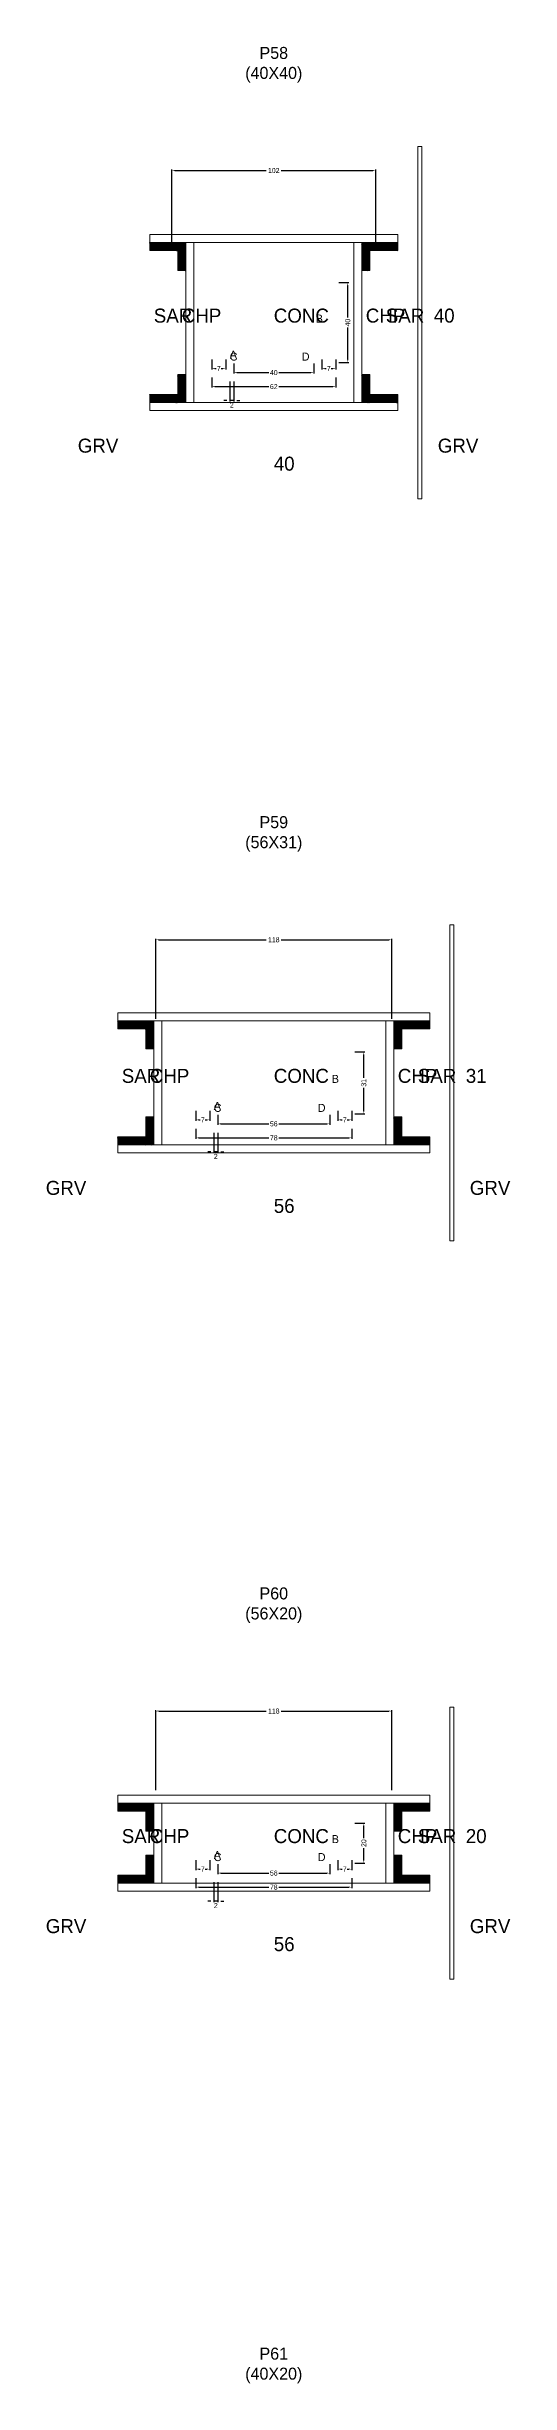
# Model space of a CAD drawing. Header units: centimetres. Extents: x -10500 to 4121, y -45226 to 295.
# Drawn here: x -114 to 118, y -8110 to -6942 of the extents above; entities that cross this region are included whole.
import ezdxf

# ---------------------------------------------------------------- set-up
doc = ezdxf.new("R2010")
doc.units = ezdxf.units.CM
for name, color, linetype in [('COTA', 241, 'Continuous'), ('Hachura', 251, 'Continuous'), ('NOMENCLATURA', 7, 'Continuous'), ('SARRAFO', 251, 'Continuous'), ('Texto Seção', 7, 'Continuous')]:
    doc.layers.add(name, color=color, linetype=linetype)
doc.dimstyles.new('cotax2', dxfattribs={"dimtxt": 2.5, "dimasz": 1.5, "dimexe": 0.5, "dimexo": 0.5, "dimgap": 0.5, "dimtad": 1, "dimcen": 2.5, "dimazin": 3, "dimtfac": 1, "dimtmove": 0, "dimatfit": 3})

# ---------------------------------------------------------------- blocks, each defined once
blk = doc.blocks.new('_CLOSEDFILLED')
at = {"color": 0, "linetype": 'BYBLOCK'}
blk.add_solid([(-1, 0.16), (0, 0), (-1, -0.16)], dxfattribs=at)
blk = doc.blocks.new('*D508')
for p, q in [((-31, -7107.5), (-31, -7112.5)), ((-29.5, -7112), (-2.5, -7112)), ((2.5, -7112), (29.5, -7112)), ((31, -7107.5), (31, -7112.5))]:
    blk.add_line(p, q)
at = {"layer": 'Defpoints'}
for p in [(-31, -7107), (-31, -7112), (31, -7107)]:
    blk.add_point(p, dxfattribs=at)
at = {"layer": 'COTA', "xscale": 1.5, "yscale": 1.5, "rotation": 180}
blk.add_blockref('_CLOSEDFILLED', (-31, -7112), dxfattribs=at)
at = {"layer": 'COTA', "xscale": 1.5, "yscale": 1.5}
blk.add_blockref('_CLOSEDFILLED', (31, -7112), dxfattribs=at)
at = {"layer": 'COTA', "insert": (0, -7112), "char_height": 2.5, "attachment_point": 5}
blk.add_mtext('62', dxfattribs=at)
blk = doc.blocks.new('*D509')
for p, q in [((-20, -7100.5), (-20, -7105.5)), ((20, -7100.5), (20, -7105.5)), ((-18.5, -7105), (-2.5, -7105)), ((2.5, -7105), (18.5, -7105))]:
    blk.add_line(p, q)
at = {"layer": 'Defpoints'}
for p in [(-20, -7100), (20, -7100), (-20, -7105)]:
    blk.add_point(p, dxfattribs=at)
at = {"layer": 'COTA', "xscale": 1.5, "yscale": 1.5, "rotation": 180}
blk.add_blockref('_CLOSEDFILLED', (-20, -7105), dxfattribs=at)
at = {"layer": 'COTA', "xscale": 1.5, "yscale": 1.5}
blk.add_blockref('_CLOSEDFILLED', (20, -7105), dxfattribs=at)
at = {"layer": 'COTA', "insert": (0, -7105), "char_height": 2.5, "attachment_point": 5}
blk.add_mtext('40', dxfattribs=at)
blk = doc.blocks.new('*D510')
for p, q in [((32.5, -7060), (37.5, -7060)), ((37, -7077.5), (37, -7061.5)), ((37, -7098.5), (37, -7082.5)), ((32.5, -7100), (37.5, -7100))]:
    blk.add_line(p, q)
at = {"layer": 'Defpoints'}
for p in [(32, -7060), (32, -7100), (37, -7100)]:
    blk.add_point(p, dxfattribs=at)
at = {"layer": 'COTA', "xscale": 1.5, "yscale": 1.5}
for p, rotation in [((37, -7060), 90), ((37, -7100), 270)]:
    blk.add_blockref('_CLOSEDFILLED', p, dxfattribs=dict(at, rotation=rotation))
at = {"layer": 'COTA', "insert": (37, -7080), "char_height": 2.5, "attachment_point": 5, "rotation": 90}
blk.add_mtext('40', dxfattribs=at)
blk = doc.blocks.new('*D511')
for p, q in [((-31, -7098.5), (-31, -7103.5)), ((-24, -7098.5), (-24, -7103.5)), ((-29.5, -7103), (-28.75, -7103)), ((-26.25, -7103), (-25.5, -7103))]:
    blk.add_line(p, q)
at = {"layer": 'Defpoints'}
for p in [(-31, -7098), (-24, -7098), (-31, -7103)]:
    blk.add_point(p, dxfattribs=at)
at = {"layer": 'COTA', "xscale": 1.5, "yscale": 1.5, "rotation": 180}
blk.add_blockref('_CLOSEDFILLED', (-31, -7103), dxfattribs=at)
at = {"layer": 'COTA', "xscale": 1.5, "yscale": 1.5}
blk.add_blockref('_CLOSEDFILLED', (-24, -7103), dxfattribs=at)
at = {"layer": 'COTA', "insert": (-27.5, -7103), "char_height": 2.5, "attachment_point": 5}
blk.add_mtext('7', dxfattribs=at)
blk = doc.blocks.new('*D512')
for p, q in [((24, -7098.5), (24, -7103.5)), ((31, -7098.5), (31, -7103.5)), ((25.5, -7103), (26.25, -7103)), ((28.75, -7103), (29.5, -7103))]:
    blk.add_line(p, q)
at = {"layer": 'Defpoints'}
for p in [(24, -7098), (31, -7098), (24, -7103)]:
    blk.add_point(p, dxfattribs=at)
at = {"layer": 'COTA', "xscale": 1.5, "yscale": 1.5, "rotation": 180}
blk.add_blockref('_CLOSEDFILLED', (24, -7103), dxfattribs=at)
at = {"layer": 'COTA', "xscale": 1.5, "yscale": 1.5}
blk.add_blockref('_CLOSEDFILLED', (31, -7103), dxfattribs=at)
at = {"layer": 'COTA', "insert": (27.5, -7103), "char_height": 2.5, "attachment_point": 5}
blk.add_mtext('7', dxfattribs=at)
blk = doc.blocks.new('*D513')
for p, q in [((-51, -7043.5), (-51, -7003.5)), ((-49.5, -7004), (-3.75, -7004)), ((3.75, -7004), (49.5, -7004)), ((51, -7043.5), (51, -7003.5))]:
    blk.add_line(p, q)
at = {"layer": 'Defpoints'}
for p in [(-51, -7004), (-51, -7044), (51, -7044)]:
    blk.add_point(p, dxfattribs=at)
at = {"layer": 'COTA', "xscale": 1.5, "yscale": 1.5, "rotation": 180}
blk.add_blockref('_CLOSEDFILLED', (-51, -7004), dxfattribs=at)
at = {"layer": 'COTA', "xscale": 1.5, "yscale": 1.5}
blk.add_blockref('_CLOSEDFILLED', (51, -7004), dxfattribs=at)
at = {"layer": 'COTA', "insert": (0, -7004), "char_height": 2.5, "attachment_point": 5}
blk.add_mtext('102', dxfattribs=at)
blk = doc.blocks.new('*D534')
for p, q in [((-39, -7483), (-39, -7488)), ((39, -7483), (39, -7488)), ((-37.5, -7487.5), (-2.5, -7487.5)), ((2.5, -7487.5), (37.5, -7487.5))]:
    blk.add_line(p, q)
at = {"layer": 'Defpoints'}
for p in [(-39, -7482.5), (39, -7482.5), (-39, -7487.5)]:
    blk.add_point(p, dxfattribs=at)
at = {"layer": 'COTA', "xscale": 1.5, "yscale": 1.5, "rotation": 180}
blk.add_blockref('_CLOSEDFILLED', (-39, -7487.5), dxfattribs=at)
at = {"layer": 'COTA', "xscale": 1.5, "yscale": 1.5}
blk.add_blockref('_CLOSEDFILLED', (39, -7487.5), dxfattribs=at)
at = {"layer": 'COTA', "insert": (0, -7487.5), "char_height": 2.5, "attachment_point": 5}
blk.add_mtext('78', dxfattribs=at)
blk = doc.blocks.new('*D535')
for p, q in [((-28, -7476), (-28, -7481)), ((-26.5, -7480.5), (-2.5, -7480.5)), ((2.5, -7480.5), (26.5, -7480.5)), ((28, -7476), (28, -7481))]:
    blk.add_line(p, q)
at = {"layer": 'Defpoints'}
for p in [(-28, -7475.5), (-28, -7480.5), (28, -7475.5)]:
    blk.add_point(p, dxfattribs=at)
at = {"layer": 'COTA', "xscale": 1.5, "yscale": 1.5, "rotation": 180}
blk.add_blockref('_CLOSEDFILLED', (-28, -7480.5), dxfattribs=at)
at = {"layer": 'COTA', "xscale": 1.5, "yscale": 1.5}
blk.add_blockref('_CLOSEDFILLED', (28, -7480.5), dxfattribs=at)
at = {"layer": 'COTA', "insert": (0, -7480.5), "char_height": 2.5, "attachment_point": 5}
blk.add_mtext('56', dxfattribs=at)
blk = doc.blocks.new('*D536')
for p, q in [((40.5, -7444.5), (45.5, -7444.5)), ((45, -7457.5), (45, -7446)), ((45, -7474), (45, -7462.5)), ((40.5, -7475.5), (45.5, -7475.5))]:
    blk.add_line(p, q)
at = {"layer": 'Defpoints'}
for p in [(40, -7444.5), (40, -7475.5), (45, -7475.5)]:
    blk.add_point(p, dxfattribs=at)
at = {"layer": 'COTA', "xscale": 1.5, "yscale": 1.5}
for p, rotation in [((45, -7444.5), 90), ((45, -7475.5), 270)]:
    blk.add_blockref('_CLOSEDFILLED', p, dxfattribs=dict(at, rotation=rotation))
at = {"layer": 'COTA', "insert": (45, -7460), "char_height": 2.5, "attachment_point": 5, "rotation": 90}
blk.add_mtext('31', dxfattribs=at)
blk = doc.blocks.new('*D537')
for p, q in [((-39, -7474), (-39, -7479)), ((-32, -7474), (-32, -7479)), ((-37.5, -7478.5), (-36.75, -7478.5)), ((-34.25, -7478.5), (-33.5, -7478.5))]:
    blk.add_line(p, q)
at = {"layer": 'Defpoints'}
for p in [(-39, -7473.5), (-32, -7473.5), (-39, -7478.5)]:
    blk.add_point(p, dxfattribs=at)
at = {"layer": 'COTA', "xscale": 1.5, "yscale": 1.5, "rotation": 180}
blk.add_blockref('_CLOSEDFILLED', (-39, -7478.5), dxfattribs=at)
at = {"layer": 'COTA', "xscale": 1.5, "yscale": 1.5}
blk.add_blockref('_CLOSEDFILLED', (-32, -7478.5), dxfattribs=at)
at = {"layer": 'COTA', "insert": (-35.5, -7478.5), "char_height": 2.5, "attachment_point": 5}
blk.add_mtext('7', dxfattribs=at)
blk = doc.blocks.new('*D538')
for p, q in [((32, -7474), (32, -7479)), ((39, -7474), (39, -7479)), ((33.5, -7478.5), (34.25, -7478.5)), ((36.75, -7478.5), (37.5, -7478.5))]:
    blk.add_line(p, q)
at = {"layer": 'Defpoints'}
for p in [(32, -7473.5), (39, -7473.5), (32, -7478.5)]:
    blk.add_point(p, dxfattribs=at)
at = {"layer": 'COTA', "xscale": 1.5, "yscale": 1.5, "rotation": 180}
blk.add_blockref('_CLOSEDFILLED', (32, -7478.5), dxfattribs=at)
at = {"layer": 'COTA', "xscale": 1.5, "yscale": 1.5}
blk.add_blockref('_CLOSEDFILLED', (39, -7478.5), dxfattribs=at)
at = {"layer": 'COTA', "insert": (35.5, -7478.5), "char_height": 2.5, "attachment_point": 5}
blk.add_mtext('7', dxfattribs=at)
blk = doc.blocks.new('*D539')
for p, q in [((-59, -7428), (-59, -7388)), ((-57.5, -7388.5), (-3.75, -7388.5)), ((3.75, -7388.5), (57.5, -7388.5)), ((59, -7428), (59, -7388))]:
    blk.add_line(p, q)
at = {"layer": 'Defpoints'}
for p in [(-59, -7388.5), (-59, -7428.5), (59, -7428.5)]:
    blk.add_point(p, dxfattribs=at)
at = {"layer": 'COTA', "xscale": 1.5, "yscale": 1.5, "rotation": 180}
blk.add_blockref('_CLOSEDFILLED', (-59, -7388.5), dxfattribs=at)
at = {"layer": 'COTA', "xscale": 1.5, "yscale": 1.5}
blk.add_blockref('_CLOSEDFILLED', (59, -7388.5), dxfattribs=at)
at = {"layer": 'COTA', "insert": (0, -7388.5), "char_height": 2.5, "attachment_point": 5}
blk.add_mtext('118', dxfattribs=at)
blk = doc.blocks.new('*D560')
for p, q in [((-39, -7857.5), (-39, -7862.5)), ((39, -7857.5), (39, -7862.5)), ((-37.5, -7862), (-2.5, -7862)), ((2.5, -7862), (37.5, -7862))]:
    blk.add_line(p, q)
at = {"layer": 'Defpoints'}
for p in [(-39, -7857), (39, -7857), (-39, -7862)]:
    blk.add_point(p, dxfattribs=at)
at = {"layer": 'COTA', "xscale": 1.5, "yscale": 1.5, "rotation": 180}
blk.add_blockref('_CLOSEDFILLED', (-39, -7862), dxfattribs=at)
at = {"layer": 'COTA', "xscale": 1.5, "yscale": 1.5}
blk.add_blockref('_CLOSEDFILLED', (39, -7862), dxfattribs=at)
at = {"layer": 'COTA', "insert": (0, -7862), "char_height": 2.5, "attachment_point": 5}
blk.add_mtext('78', dxfattribs=at)
blk = doc.blocks.new('*D561')
for p, q in [((-28, -7850.5), (-28, -7855.5)), ((-26.5, -7855), (-2.5, -7855)), ((2.5, -7855), (26.5, -7855)), ((28, -7850.5), (28, -7855.5))]:
    blk.add_line(p, q)
at = {"layer": 'Defpoints'}
for p in [(-28, -7850), (-28, -7855), (28, -7850)]:
    blk.add_point(p, dxfattribs=at)
at = {"layer": 'COTA', "xscale": 1.5, "yscale": 1.5, "rotation": 180}
blk.add_blockref('_CLOSEDFILLED', (-28, -7855), dxfattribs=at)
at = {"layer": 'COTA', "xscale": 1.5, "yscale": 1.5}
blk.add_blockref('_CLOSEDFILLED', (28, -7855), dxfattribs=at)
at = {"layer": 'COTA', "insert": (0, -7855), "char_height": 2.5, "attachment_point": 5}
blk.add_mtext('56', dxfattribs=at)
blk = doc.blocks.new('*D562')
for p, q in [((40.5, -7830), (45.5, -7830)), ((45, -7837.5), (45, -7831.5)), ((45, -7848.5), (45, -7842.5)), ((40.5, -7850), (45.5, -7850))]:
    blk.add_line(p, q)
at = {"layer": 'Defpoints'}
for p in [(40, -7830), (40, -7850), (45, -7850)]:
    blk.add_point(p, dxfattribs=at)
at = {"layer": 'COTA', "xscale": 1.5, "yscale": 1.5}
for p, rotation in [((45, -7830), 90), ((45, -7850), 270)]:
    blk.add_blockref('_CLOSEDFILLED', p, dxfattribs=dict(at, rotation=rotation))
at = {"layer": 'COTA', "insert": (45, -7840), "char_height": 2.5, "attachment_point": 5, "rotation": 90}
blk.add_mtext('20', dxfattribs=at)
blk = doc.blocks.new('*D563')
for p, q in [((-39, -7848.5), (-39, -7853.5)), ((-37.5, -7853), (-36.75, -7853)), ((-34.25, -7853), (-33.5, -7853)), ((-32, -7848.5), (-32, -7853.5))]:
    blk.add_line(p, q)
at = {"layer": 'Defpoints'}
for p in [(-39, -7848), (-32, -7848), (-39, -7853)]:
    blk.add_point(p, dxfattribs=at)
at = {"layer": 'COTA', "xscale": 1.5, "yscale": 1.5, "rotation": 180}
blk.add_blockref('_CLOSEDFILLED', (-39, -7853), dxfattribs=at)
at = {"layer": 'COTA', "xscale": 1.5, "yscale": 1.5}
blk.add_blockref('_CLOSEDFILLED', (-32, -7853), dxfattribs=at)
at = {"layer": 'COTA', "insert": (-35.5, -7853), "char_height": 2.5, "attachment_point": 5}
blk.add_mtext('7', dxfattribs=at)
blk = doc.blocks.new('*D564')
for p, q in [((32, -7848.5), (32, -7853.5)), ((33.5, -7853), (34.25, -7853)), ((36.75, -7853), (37.5, -7853)), ((39, -7848.5), (39, -7853.5))]:
    blk.add_line(p, q)
at = {"layer": 'Defpoints'}
for p in [(32, -7848), (39, -7848), (32, -7853)]:
    blk.add_point(p, dxfattribs=at)
at = {"layer": 'COTA', "xscale": 1.5, "yscale": 1.5, "rotation": 180}
blk.add_blockref('_CLOSEDFILLED', (32, -7853), dxfattribs=at)
at = {"layer": 'COTA', "xscale": 1.5, "yscale": 1.5}
blk.add_blockref('_CLOSEDFILLED', (39, -7853), dxfattribs=at)
at = {"layer": 'COTA', "insert": (35.5, -7853), "char_height": 2.5, "attachment_point": 5}
blk.add_mtext('7', dxfattribs=at)
blk = doc.blocks.new('*D565')
for p, q in [((-59, -7813.5), (-59, -7773.5)), ((-57.5, -7774), (-3.75, -7774)), ((3.75, -7774), (57.5, -7774)), ((59, -7813.5), (59, -7773.5))]:
    blk.add_line(p, q)
at = {"layer": 'Defpoints'}
for p in [(-59, -7774), (-59, -7814), (59, -7814)]:
    blk.add_point(p, dxfattribs=at)
at = {"layer": 'COTA', "xscale": 1.5, "yscale": 1.5, "rotation": 180}
blk.add_blockref('_CLOSEDFILLED', (-59, -7774), dxfattribs=at)
at = {"layer": 'COTA', "xscale": 1.5, "yscale": 1.5}
blk.add_blockref('_CLOSEDFILLED', (59, -7774), dxfattribs=at)
at = {"layer": 'COTA', "insert": (0, -7774), "char_height": 2.5, "attachment_point": 5}
blk.add_mtext('118', dxfattribs=at)

msp = doc.modelspace()

# ---------------------------------------------------------------- hatches: boundary and pattern name
at = {"layer": 'SARRAFO'}
h = msp.add_hatch(dxfattribs=at)
h.set_pattern_fill('SOLID', scale=2)
h.paths.add_polyline_path([(-62, -7044), (-48, -7044), (-48, -7040), (-62, -7040)])
h = msp.add_hatch(dxfattribs=at)
h.set_pattern_fill('SOLID', scale=2)
h.paths.add_polyline_path([(-48, -7054), (-44, -7054), (-44, -7040), (-48, -7040)])
h = msp.add_hatch(dxfattribs=at)
h.set_pattern_fill('SOLID', scale=2)
h.paths.add_polyline_path([(44, -7054), (48, -7054), (48, -7040), (44, -7040)])
h = msp.add_hatch(dxfattribs=at)
h.set_pattern_fill('SOLID', scale=2)
h.paths.add_polyline_path([(48, -7044), (62, -7044), (62, -7040), (48, -7040)])
h = msp.add_hatch(dxfattribs=at)
h.set_pattern_fill('SOLID', scale=2)
h.paths.add_polyline_path([(-48, -7120), (-44, -7120), (-44, -7106), (-48, -7106)])
h = msp.add_hatch(dxfattribs=at)
h.set_pattern_fill('SOLID', scale=2)
h.paths.add_polyline_path([(44, -7120), (48, -7120), (48, -7106), (44, -7106)])
h = msp.add_hatch(dxfattribs=at)
h.set_pattern_fill('SOLID', scale=2)
h.paths.add_polyline_path([(-62, -7120), (-48, -7120), (-48, -7116), (-62, -7116)])
h = msp.add_hatch(dxfattribs=at)
h.set_pattern_fill('SOLID', scale=2)
h.paths.add_polyline_path([(48, -7120), (62, -7120), (62, -7116), (48, -7116)])
h = msp.add_hatch(dxfattribs=at)
h.set_pattern_fill('SOLID', scale=2)
h.paths.add_polyline_path([(-78, -7433), (-64, -7433), (-64, -7429), (-78, -7429)])
h = msp.add_hatch(dxfattribs=at)
h.set_pattern_fill('SOLID', scale=2)
h.paths.add_polyline_path([(-64, -7443), (-60, -7443), (-60, -7429), (-64, -7429)])
h = msp.add_hatch(dxfattribs=at)
h.set_pattern_fill('SOLID', scale=2)
h.paths.add_polyline_path([(60, -7443), (64, -7443), (64, -7429), (60, -7429)])
h = msp.add_hatch(dxfattribs=at)
h.set_pattern_fill('SOLID', scale=2)
h.paths.add_polyline_path([(64, -7433), (78, -7433), (78, -7429), (64, -7429)])
h = msp.add_hatch(dxfattribs=at)
h.set_pattern_fill('SOLID', scale=2)
h.paths.add_polyline_path([(-64, -7491), (-60, -7491), (-60, -7477), (-64, -7477)])
h = msp.add_hatch(dxfattribs=at)
h.set_pattern_fill('SOLID', scale=2)
h.paths.add_polyline_path([(60, -7491), (64, -7491), (64, -7477), (60, -7477)])
h = msp.add_hatch(dxfattribs=at)
h.set_pattern_fill('SOLID', scale=2)
h.paths.add_polyline_path([(-78, -7491), (-64, -7491), (-64, -7487), (-78, -7487)])
h = msp.add_hatch(dxfattribs=at)
h.set_pattern_fill('SOLID', scale=2)
h.paths.add_polyline_path([(64, -7491), (78, -7491), (78, -7487), (64, -7487)])
h = msp.add_hatch(dxfattribs=at)
h.set_pattern_fill('SOLID', scale=2)
h.paths.add_polyline_path([(-78, -7824), (-64, -7824), (-64, -7820), (-78, -7820)])
h = msp.add_hatch(dxfattribs=at)
h.set_pattern_fill('SOLID', scale=2)
h.paths.add_polyline_path([(-64, -7834), (-60, -7834), (-60, -7820), (-64, -7820)])
h = msp.add_hatch(dxfattribs=at)
h.set_pattern_fill('SOLID', scale=2)
h.paths.add_polyline_path([(60, -7834), (64, -7834), (64, -7820), (60, -7820)])
h = msp.add_hatch(dxfattribs=at)
h.set_pattern_fill('SOLID', scale=2)
h.paths.add_polyline_path([(64, -7824), (78, -7824), (78, -7820), (64, -7820)])
h = msp.add_hatch(dxfattribs=at)
h.set_pattern_fill('SOLID', scale=2)
h.paths.add_polyline_path([(-64, -7860), (-60, -7860), (-60, -7846), (-64, -7846)])
h = msp.add_hatch(dxfattribs=at)
h.set_pattern_fill('SOLID', scale=2)
h.paths.add_polyline_path([(60, -7860), (64, -7860), (64, -7846), (60, -7846)])
h = msp.add_hatch(dxfattribs=at)
h.set_pattern_fill('SOLID', scale=2)
h.paths.add_polyline_path([(-78, -7860), (-64, -7860), (-64, -7856), (-78, -7856)])
h = msp.add_hatch(dxfattribs=at)
h.set_pattern_fill('SOLID', scale=2)
h.paths.add_polyline_path([(64, -7860), (78, -7860), (78, -7856), (64, -7856)])

# ---------------------------------------------------------------- linework, layer by layer
at = {"layer": 'Hachura', "lineweight": 13}
for points in [[(72, -7168), (74, -7168), (74, -6992), (72, -6992)], [(88, -7539), (90, -7539), (90, -7381), (88, -7381)], [(88, -7908), (90, -7908), (90, -7772), (88, -7772)]]:
    msp.add_lwpolyline(points, close=True, dxfattribs=at)
at = {"layer": 'Hachura', "lineweight": 18}
for points in [[(-62, -7040), (62, -7040), (62, -7036), (-62, -7036)], [(-44, -7120), (-40, -7120), (-40, -7040), (-44, -7040)], [(40, -7120), (44, -7120), (44, -7040), (40, -7040)], [(-62, -7124), (62, -7124), (62, -7120), (-62, -7120)], [(-78, -7429), (78, -7429), (78, -7425), (-78, -7425)], [(-60, -7491), (-56, -7491), (-56, -7429), (-60, -7429)], [(56, -7491), (60, -7491), (60, -7429), (56, -7429)], [(-78, -7495), (78, -7495), (78, -7491), (-78, -7491)], [(-78, -7820), (78, -7820), (78, -7816), (-78, -7816)], [(-60, -7860), (-56, -7860), (-56, -7820), (-60, -7820)], [(56, -7860), (60, -7860), (60, -7820), (56, -7820)], [(-78, -7864), (78, -7864), (78, -7860), (-78, -7860)]]:
    msp.add_lwpolyline(points, close=True, dxfattribs=at)
at = {"layer": 'SARRAFO', "lineweight": 13}
for points in [[(-62, -7044), (-48, -7044), (-48, -7040), (-62, -7040)], [(-48, -7054), (-44, -7054), (-44, -7040), (-48, -7040)], [(44, -7054), (48, -7054), (48, -7040), (44, -7040)], [(48, -7044), (62, -7044), (62, -7040), (48, -7040)], [(-48, -7120), (-44, -7120), (-44, -7106), (-48, -7106)], [(44, -7120), (48, -7120), (48, -7106), (44, -7106)], [(-62, -7120), (-48, -7120), (-48, -7116), (-62, -7116)], [(48, -7120), (62, -7120), (62, -7116), (48, -7116)], [(-78, -7433), (-64, -7433), (-64, -7429), (-78, -7429)], [(-64, -7443), (-60, -7443), (-60, -7429), (-64, -7429)], [(60, -7443), (64, -7443), (64, -7429), (60, -7429)], [(64, -7433), (78, -7433), (78, -7429), (64, -7429)], [(-64, -7491), (-60, -7491), (-60, -7477), (-64, -7477)], [(60, -7491), (64, -7491), (64, -7477), (60, -7477)], [(-78, -7491), (-64, -7491), (-64, -7487), (-78, -7487)], [(64, -7491), (78, -7491), (78, -7487), (64, -7487)], [(-78, -7824), (-64, -7824), (-64, -7820), (-78, -7820)], [(-64, -7834), (-60, -7834), (-60, -7820), (-64, -7820)], [(60, -7834), (64, -7834), (64, -7820), (60, -7820)], [(64, -7824), (78, -7824), (78, -7820), (64, -7820)], [(-64, -7860), (-60, -7860), (-60, -7846), (-64, -7846)], [(60, -7860), (64, -7860), (64, -7846), (60, -7846)], [(-78, -7860), (-64, -7860), (-64, -7856), (-78, -7856)], [(64, -7860), (78, -7860), (78, -7856), (64, -7856)]]:
    msp.add_lwpolyline(points, close=True, dxfattribs=at)

# ---------------------------------------------------------------- texts
at = {"layer": 'NOMENCLATURA'}
for s, p in [('B', (21, -7080)), ('A', (-22, -7098)), ('C', (-22, -7099)), ('D', (14, -7099)), ('B', (29, -7460)), ('A', (-30, -7473.5)), ('C', (-30, -7474.5)), ('D', (22, -7474.5)), ('B', (29, -7840)), ('A', (-30, -7848)), ('C', (-30, -7849)), ('D', (22, -7849))]:
    msp.add_text(s, height=4, dxfattribs=at).set_placement(p)
at = {"layer": 'NOMENCLATURA', "char_height": 6, "attachment_point": 8}
for s, insert in [('P58\\P(40X40)', (0, -6960)), ('P59\\P(56X31)', (0, -7344.5)), ('P60\\P(56X20)', (0, -7730)), ('P61\\P(40X20)', (0, -8110))]:
    msp.add_mtext(s, dxfattribs=dict(at, insert=insert))
at = {"layer": 'Texto Seção'}
for s, p in [('SAR', (-60, -7080)), ('CHP', (-46, -7080)), ('CONC', (0, -7080)), ('CHP', (46, -7080)), ('SAR', (56, -7080)), ('40', (80, -7080)), ('GRV', (-98, -7145)), ('40', (0, -7154)), ('GRV', (82, -7145)), ('SAR', (-76, -7460)), ('CHP', (-62, -7460)), ('CONC', (0, -7460)), ('CHP', (62, -7460)), ('SAR', (72, -7460)), ('31', (96, -7460)), ('GRV', (-114, -7516)), ('GRV', (98, -7516)), ('56', (0, -7525)), ('SAR', (-76, -7840)), ('CHP', (-62, -7840)), ('CONC', (0, -7840)), ('CHP', (62, -7840)), ('SAR', (72, -7840)), ('20', (96, -7840)), ('GRV', (-114, -7885)), ('GRV', (98, -7885)), ('56', (0, -7894))]:
    msp.add_text(s, height=7, dxfattribs=at).set_placement(p)

# ---------------------------------------------------------------- dimensions: what is measured, and where the dimension line sits
at = {"layer": 'COTA'}
for base, p1, p2, picture, middle in [((-51, -7004), (-51, -7044), (51, -7044), '*D513', (0, -7004)), ((-31, -7103), (-31, -7098), (-24, -7098), '*D511', (-27.5, -7103)), ((-20, -7105), (-20, -7100), (20, -7100), '*D509', (0, -7105)), ((24, -7103), (24, -7098), (31, -7098), '*D512', (27.5, -7103)), ((-31, -7112), (-31, -7107), (31, -7107), '*D508', (0, -7112)), ((-59, -7388.5), (-59, -7428.5), (59, -7428.5), '*D539', (0, -7388.5)), ((-39, -7478.5), (-39, -7473.5), (-32, -7473.5), '*D537', (-35.5, -7478.5)), ((32, -7478.5), (32, -7473.5), (39, -7473.5), '*D538', (35.5, -7478.5)), ((-39, -7487.5), (-39, -7482.5), (39, -7482.5), '*D534', (0, -7487.5)), ((-28, -7480.5), (-28, -7475.5), (28, -7475.5), '*D535', (0, -7480.5)), ((-59, -7774), (-59, -7814), (59, -7814), '*D565', (0, -7774)), ((-39, -7853), (-39, -7848), (-32, -7848), '*D563', (-35.5, -7853)), ((32, -7853), (32, -7848), (39, -7848), '*D564', (35.5, -7853)), ((-39, -7862), (-39, -7857), (39, -7857), '*D560', (0, -7862)), ((-28, -7855), (-28, -7850), (28, -7850), '*D561', (0, -7855))]:
    dim = msp.add_linear_dim(base=base, p1=p1, p2=p2, dimstyle='cotax2', dxfattribs=at)
    dim.commit()
    dim.dimension.update_dxf_attribs({"geometry": picture, "text_midpoint": middle})
for base, p1, p2, picture, middle in [((37, -7100), (32, -7100), (32, -7060), '*D510', (37, -7080)), ((45, -7475.5), (40, -7475.5), (40, -7444.5), '*D536', (45, -7460)), ((45, -7850), (40, -7850), (40, -7830), '*D562', (45, -7840))]:
    dim = msp.add_linear_dim(base=base, p1=p1, p2=p2, angle=90, dimstyle='cotax2', dxfattribs=at)
    dim.commit()
    dim.dimension.update_dxf_attribs({"geometry": picture, "text_midpoint": middle})
for base, p1, p2 in [((-20, -7119), (-20, -7109), (-22, -7109)), ((-28, -7494.5), (-28, -7484.5), (-30, -7484.5)), ((-28, -7869), (-28, -7859), (-30, -7859))]:
    msp.add_linear_dim(base=base, p1=p1, p2=p2, dimstyle='cotax2', dxfattribs=at).render()

doc.saveas('drawing.dxf')
